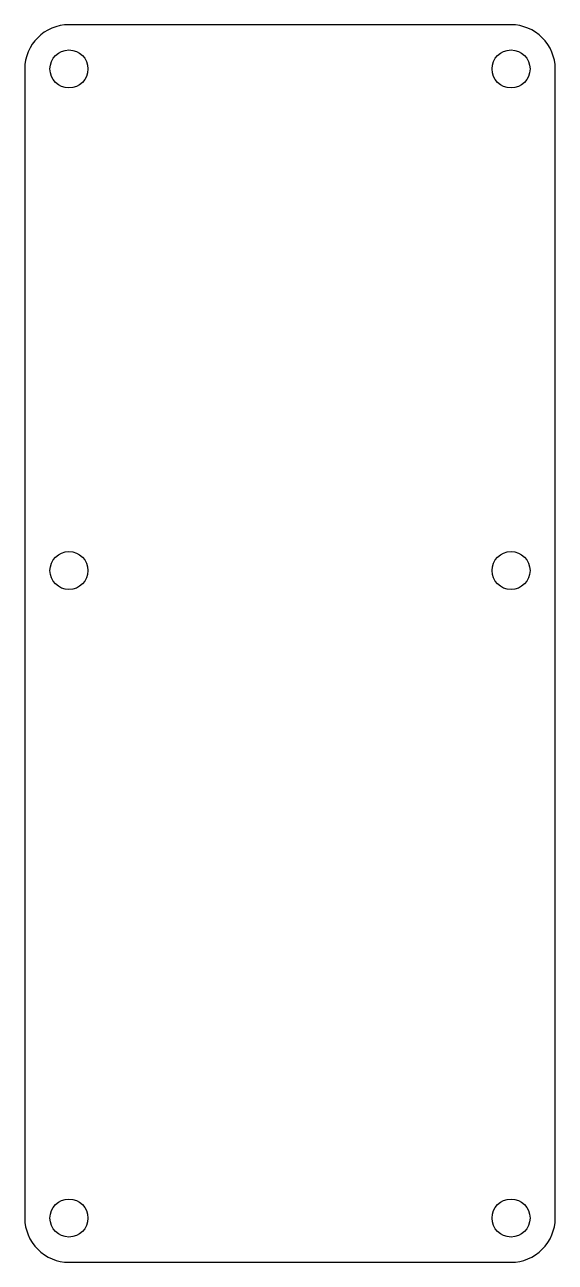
# Model space of a CAD drawing. Header units: inches. Extents: x -0.39 to 1.97, y -3.36 to 2.15.
import ezdxf

# ---------------------------------------------------------------- set-up
doc = ezdxf.new("R2010")
doc.units = ezdxf.units.IN
doc.layers.get('0').update_dxf_attribs({"linetype": 'CONTINUOUS'})

msp = doc.modelspace()

# ---------------------------------------------------------------- linework, layer by layer
for p, q in [((1.771, 2.1533), (-0.1975, 2.1533)), ((-0.3944, 1.9564), (-0.3944, -3.1615)), ((1.9679, -3.1615), (1.9679, 1.9564)), ((-0.1975, -3.3583), (1.771, -3.3583))]:
    msp.add_line(p, q)
for centre in [(-0.1975, 1.9564), (1.771, 1.9564), (-0.1975, -0.2777), (1.771, -0.2777), (-0.1975, -3.1615), (1.771, -3.1615)]:
    msp.add_circle(centre, 0.0846)
for centre, radius, start, end in [((-0.1975, 1.9564), 0.1969, 90, 179.9978), ((1.771, 1.9564), 0.1968, 0, 90.0022), ((-0.1975, -3.1615), 0.1968, 180, 270.0022), ((1.771, -3.1615), 0.1968, 269.9978, 360)]:
    msp.add_arc(centre, radius, start, end)

doc.saveas('drawing.dxf')
